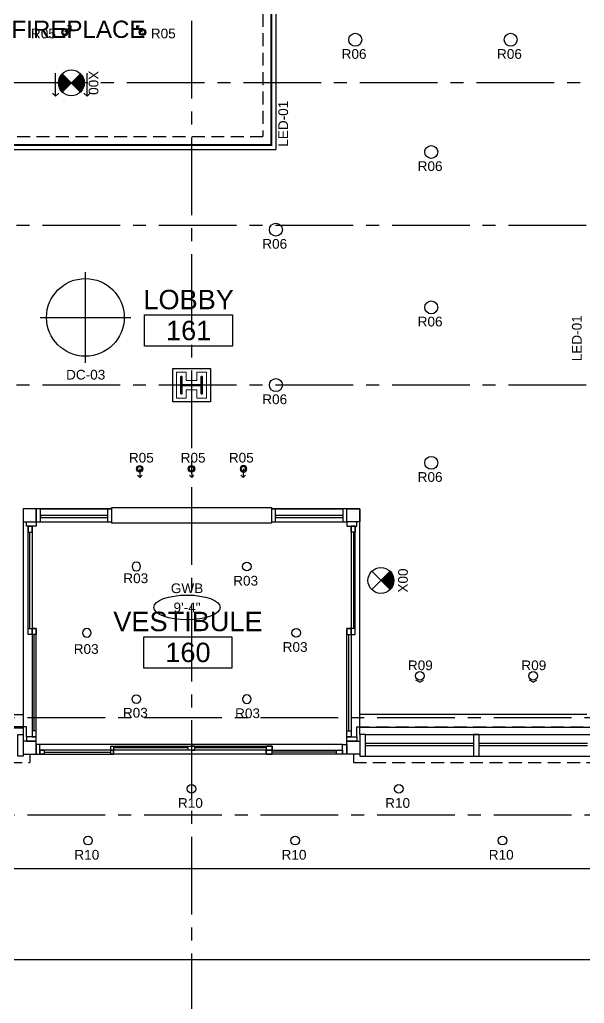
# Model space of a CAD drawing. Header units: inches. Extents: x -3700 to 367, y -844 to 2341.
# Drawn here: x -1315.6 to -1054, y -87.4 to 368.3 of the extents above; entities that cross this region are included whole.
import ezdxf
from ezdxf.enums import TextEntityAlignment as Align

# ---------------------------------------------------------------- set-up
doc = ezdxf.new("R2010")
doc.units = ezdxf.units.IN
doc.header["$LTSCALE"] = 48
doc.header["$MEASUREMENT"] = 0
for name, pattern in [('1112 - 0-Base$0$CENTER2', [1.125, 0.75, -0.125, 0.125, -0.125]), ('1112 - 0-Base$0$HIDDEN', [0.375, 0.25, -0.125]), ('1112 - 0-Base$0$HIDDEN2', [0.1875, 0.125, -0.0625]), ('HIDDEN2', [0.1875, 0.125, -0.0625])]:
    doc.linetypes.add(name, pattern=pattern)
for name, color, linetype in [('1112 - 0-Base$0$A-Clng Mtd Light Fixture', 4, 'Continuous'), ('1112 - 0-Base$0$A-Flor-Case', 8, 'HIDDEN2'), ('1112 - 0-Base$0$A-Flor-Soffit', 4, 'Continuous'), ('1112 - 0-Base$0$A-Glaz', 6, 'Continuous'), ('1112 - 0-Base$0$A-Glaz-Sill', 8, 'Continuous'), ('1112 - 0-Base$0$A-Grid(3-32)', 8, '1112 - 0-Base$0$CENTER2'), ('1112 - 0-Base$0$A-Tag-Rm(3-32)', 2, 'Continuous'), ('1112 - 0-Base$0$A-Wall-Full', 3, 'Continuous'), ('1112 - 0-Base$0$S-Grid-Iden', 2, 'Continuous'), ('A-Clng-Fixture', 3, 'Continuous'), ('A-Clng-Tag', 6, 'Continuous')]:
    doc.layers.add(name, color=color, linetype=linetype)
for name, color, linetype, lineweight in [('1112 - 0-Base$0$A-Detl-Hatch', 1, 'Continuous', 18), ('1112 - 0-Base$0$S-Detl-Hatch', 1, 'Continuous', 18), ('1112 - 0-Base$0$S-Detl-Wide', 3, 'Continuous', 35), ('A-Anno-Text', 50, 'Continuous', 25)]:
    doc.layers.add(name, color=color, linetype=linetype, lineweight=lineweight)
doc.styles.add('1112 - 0-Base$0$Arch-Dim', font='arial.ttf')
doc.styles.add('1112 - 0-Base$0$Standard', font='arial.ttf')
doc.styles.add('G1DIM', font='arial.ttf')
doc.styles.get("Standard").update_dxf_attribs({"font": 'arial.ttf'})
pattern_1 = [(315, (590.44046, 320.3125), (0.088388348, 0.088388348), [])]

# ---------------------------------------------------------------- blocks, each defined once
blk = doc.blocks.new('_Open90')
at = {"color": 0, "linetype": 'ByBlock', "lineweight": -2}
for p, q in [((0, 0), (-1, 0)), ((-0.5, 0.5), (0, 0)), ((0, 0), (-0.5, -0.5))]:
    blk.add_line(p, q, dxfattribs=at)
blk = doc.blocks.new('Clng Tag')
blk.add_ellipse((0, 0), major_axis=(-0.3202, 0), ratio=0.37386)
at = {"color": 2}
for tag, p in [('XXX', (0, 0.1848)), ("X'-XX'", (0, -0.0002))]:
    blk.add_attdef(tag, text='', height=0.0938, dxfattribs=at).set_placement(p, align=Align.MIDDLE_CENTER)
blk = doc.blocks.new('6IN ROUND DL')
blk.add_circle((0, 0), 3)
blk.add_attdef('RXX', (-6.3125, -8.8125), '', height=4.5)
blk = doc.blocks.new('4IN ROUND WW')
for q in [(-1.73, 2), (1.73, 2)]:
    blk.add_line((0, 3), q)
blk.add_circle((0, 0), 2)
blk.add_attdef('RXX', (-6.31, -8.81), '', height=4.5)
blk = doc.blocks.new('3IN ROUND DL')
blk.add_circle((0, 0), 2)
blk.add_attdef('RXX', (-6.3125, -8.8125), '', height=4.5)
blk = doc.blocks.new('ROUND ADJ ACCENT')
for p, q in [((0, 4), (-1.06, 2.94)), ((0, 0), (0, 4)), ((0, 4), (1.06, 2.94))]:
    blk.add_line(p, q)
for radius in [1.5, 1]:
    blk.add_circle((0, 0), radius)
blk.add_attdef('RXX', (-6.31, -8.81), '', height=4.5)
blk = doc.blocks.new('1112 - 0-Base$0$1ST FLOOR CORE & SHELL')
blk.add_line((4376.52, -9062.12), (4376.52, -9061.75))
at = {"layer": '1112 - 0-Base$0$A-Flor-Case'}
for p, q in [((4371.98, -9157), (4044.31, -9157)), ((4371.98, -9161.73), (4371.98, -9157)), ((4525.02, -9161.73), (4525.02, -9157)), ((4525.02, -9157), (4792.5, -9157)), ((4373.5, -9169.75), (4373.5, -9173.63)), ((4523.52, -9169.75), (4523.52, -9173.63)), ((3113, -9173.63), (4373.5, -9173.63)), ((4523.52, -9173.63), (4792.5, -9173.63))]:
    blk.add_line(p, q, dxfattribs=at)
at = {"layer": '1112 - 0-Base$0$A-Flor-Soffit'}
for p, q in [((4064.54, -9151.37), (4370.48, -9151.37)), ((4631.66, -9151.37), (4526.52, -9151.37)), ((4044.31, -9157.37), (4370.5, -9157.43)), ((4792.5, -9157.38), (4526.52, -9157.38))]:
    blk.add_line(p, q, dxfattribs=at)
for points in [[(2321, -8520.75), (2316.5, -8520.75), (2316.5, -9228.75), (3108.87, -9228.75), (3108.87, -9224.75), (4240.5, -9224.75), (4240.5, -9222.63), (4656.87, -9222.63), (4656.87, -9224.75), (5704.5, -9224.75), (5704.5, -8756.75), (5700, -8756.75)], [(4200.5, -9224.75), (4200.5, -9264.75), (4696.5, -9264.75), (4696.5, -9224.75)]]:
    blk.add_lwpolyline(points, dxfattribs=at)
at = {"layer": '1112 - 0-Base$0$A-Glaz'}
for p, q in [((4373.48, -9066.91), (4373.48, -9111.55)), ((4523.52, -9066.91), (4523.52, -9111.55)), ((4375.55, -9158.95), (4375.55, -9114.32)), ((4521.44, -9158.95), (4521.44, -9114.32)), ((4447, -9166.75), (4412.3, -9166.75)), ((4483.13, -9166.75), (4450, -9166.75)), ((4529.02, -9164.62), (4579.21, -9164.62)), ((4529.02, -9165.62), (4579.21, -9165.62)), ((4581.71, -9164.62), (4631.91, -9164.62)), ((4581.71, -9165.62), (4631.91, -9165.62)), ((4380.25, -9168.82), (4411.11, -9168.82)), ((4515.72, -9168.82), (4485.9, -9168.82))]:
    blk.add_line(p, q, dxfattribs=at)
for points in [[(4376.52, -9056.12), (4370.52, -9056.12), (4370.52, -9062.12), (4376.52, -9062.12)], [(4378.48, -9062.12), (4378.48, -9056.12), (4376.52, -9056.12), (4376.52, -9062.12)], [(4411.51, -9062.12), (4411.51, -9056.12), (4409.54, -9056.12), (4409.54, -9062.12)], [(4487.46, -9062.12), (4487.46, -9056.12), (4485.49, -9056.12), (4485.49, -9062.12)], [(4520.52, -9062.12), (4520.52, -9056.12), (4518.52, -9056.12), (4518.52, -9062.12)], [(4520.52, -9056.12), (4526.52, -9056.12), (4526.52, -9062.12), (4520.52, -9062.12)], [(4371.98, -9064.14), (4371.98, -9062.12), (4376.48, -9062.12), (4376.48, -9064.14)], [(4525.02, -9064.14), (4525.02, -9062.12), (4520.52, -9062.12), (4520.52, -9064.14)], [(4374.62, -9064.14), (4374.62, -9114.32), (4372.75, -9114.32), (4372.75, -9064.14)], [(4372.75, -9064.14), (4372.75, -9066.91), (4374.62, -9066.91), (4374.62, -9064.14)], [(4522.38, -9064.14), (4522.38, -9114.32), (4524.25, -9114.32), (4524.25, -9064.14)], [(4524.25, -9064.14), (4524.25, -9066.91), (4522.38, -9066.91), (4522.38, -9064.14)], [(4372.75, -9114.32), (4372.75, -9111.55), (4374.62, -9111.55), (4374.62, -9114.32)], [(4374.62, -9111.55), (4374.62, -9161.73), (4376.48, -9161.73), (4376.48, -9111.55)], [(4374.62, -9114.32), (4374.62, -9111.55), (4376.48, -9111.55), (4376.48, -9114.32)], [(4522.38, -9111.55), (4522.38, -9161.73), (4520.52, -9161.73), (4520.52, -9111.55)], [(4522.38, -9114.32), (4522.38, -9111.55), (4520.52, -9111.55), (4520.52, -9114.32)], [(4524.25, -9114.32), (4524.25, -9111.55), (4522.38, -9111.55), (4522.38, -9114.32)], [(4368.02, -9170.63), (4368.02, -9160.63), (4370.5, -9160.63), (4370.5, -9170.63)], [(4371.98, -9161.73), (4371.98, -9163.75), (4376.48, -9163.75), (4376.48, -9161.73)], [(4374.62, -9158.95), (4374.62, -9161.73), (4376.48, -9161.73), (4376.48, -9158.95)], [(4522.38, -9158.95), (4522.38, -9161.73), (4520.52, -9161.73), (4520.52, -9158.95)], [(4525.02, -9161.73), (4525.02, -9163.75), (4520.52, -9163.75), (4520.52, -9161.73)], [(4529.02, -9170.63), (4529.02, -9160.63), (4526.52, -9160.63), (4526.52, -9170.63)], [(4579.21, -9170.63), (4581.71, -9170.63), (4581.71, -9160.63), (4579.21, -9160.63)], [(4376.5, -9163.75), (4370.5, -9163.75), (4370.5, -9169.75), (4376.5, -9169.75)], [(4378.25, -9165.25), (4376.5, -9165.25), (4376.5, -9169.75), (4378.25, -9169.75)], [(4412.3, -9167.88), (4378.25, -9167.88), (4378.25, -9169.75), (4412.3, -9169.75)], [(4380.25, -9169.75), (4378.25, -9169.75), (4378.25, -9167.88), (4380.25, -9167.88)], [(4485.9, -9167.88), (4411.11, -9167.88), (4411.11, -9166.02), (4485.9, -9166.02)], [(4411.11, -9166.02), (4412.3, -9166.02), (4412.3, -9167.88), (4411.11, -9167.88)], [(4411.11, -9167.88), (4412.3, -9167.88), (4412.3, -9169.75), (4411.11, -9169.75)], [(4447, -9166.02), (4448.5, -9166.02), (4448.5, -9167.88), (4447, -9167.88)], [(4450, -9166.02), (4448.5, -9166.02), (4448.5, -9167.88), (4450, -9167.88)], [(4485.9, -9166.02), (4483.13, -9166.02), (4483.13, -9167.88), (4485.9, -9167.88)], [(4483.13, -9167.88), (4518.5, -9167.88), (4518.5, -9169.75), (4483.13, -9169.75)], [(4485.9, -9167.88), (4483.13, -9167.88), (4483.13, -9169.75), (4485.9, -9169.75)], [(4515.72, -9167.88), (4518.5, -9167.88), (4518.5, -9169.75), (4515.72, -9169.75)], [(4518.5, -9165.25), (4520.52, -9165.25), (4520.52, -9169.75), (4518.5, -9169.75)], [(4520.52, -9163.75), (4526.52, -9163.75), (4526.52, -9169.75), (4520.52, -9169.75)]]:
    blk.add_lwpolyline(points, close=True, dxfattribs=at)
for points in [[(4409.54, -9059.12), (4378.48, -9059.12), (4378.48, -9060.05), (4409.54, -9060.05)], [(4518.52, -9059.12), (4487.46, -9059.12), (4487.46, -9060.05), (4518.52, -9060.05)]]:
    blk.add_lwpolyline(points, dxfattribs=at)
at = {"layer": '1112 - 0-Base$0$A-Glaz-Sill'}
for p, q in [((4378.48, -9056.12), (4411.51, -9056.12)), ((4485.53, -9056.12), (4518.52, -9056.12)), ((4378.48, -9062.12), (4411.51, -9062.12)), ((4485.53, -9062.12), (4518.52, -9062.12)), ((4529.02, -9160.63), (4790, -9160.63)), ((4518.5, -9165.25), (4378.25, -9165.25)), ((4483.28, -9169.75), (4412.3, -9169.75)), ((4529.02, -9170.63), (4790, -9170.63))]:
    blk.add_line(p, q, dxfattribs=at)
blk = doc.blocks.new('*U30')
at = {"layer": '1112 - 0-Base$0$A-Detl-Hatch'}
h = blk.add_hatch(dxfattribs=at)
h.set_pattern_fill('ANSI32', color=256, scale=6, style=0)
h.set_pattern_definition([(45, (0, -4.96), (-1.591, 1.591), []), (45, (1.0607, -4.96), (-1.591, 1.591), [])])
edge = h.paths.add_edge_path()
edge.add_line((3.9925, -9.92), (3.9925, -9.39))
edge.add_line((3.9925, -9.39), (0.6575, -9.39))
edge.add_arc((0.6575, -8.89), 0.5, 180, 270, ccw=False)
edge.add_line((0.1575, -8.89), (0.1575, -1.03))
edge.add_arc((0.6575, -1.03), 0.5, 90, 180, ccw=False)
edge.add_line((0.6575, -0.53), (3.9925, -0.53))
edge.add_line((3.9925, -0.53), (3.9925, 0))
edge.add_line((3.9925, 0), (-3.9925, 0))
edge.add_line((-3.9925, 0), (-3.9925, -0.53))
edge.add_line((-3.9925, -0.53), (-0.6575, -0.53))
edge.add_arc((-0.6575, -1.03), 0.5, 0, 90, ccw=False)
edge.add_line((-0.1575, -1.03), (-0.1575, -8.89))
edge.add_arc((-0.6575, -8.89), 0.5, -90, 0, ccw=False)
edge.add_line((-0.6575, -9.39), (-3.9925, -9.39))
edge.add_line((-3.9925, -9.39), (-3.9925, -9.92))
edge.add_line((-3.9925, -9.92), (3.9925, -9.92))
at = {"color": 0, "linetype": 'ByBlock'}
blk.add_lwpolyline([(3.9925, -9.92), (3.9925, -9.39), (0.6575, -9.39, -0.41421356), (0.1575, -8.89), (0.1575, -1.03, -0.41421356), (0.6575, -0.53), (3.9925, -0.53), (3.9925, 0), (-3.9925, 0), (-3.9925, -0.53), (-0.6575, -0.53, -0.41421356), (-0.1575, -1.03), (-0.1575, -8.89, -0.41421356), (-0.6575, -9.39), (-3.9925, -9.39), (-3.9925, -9.92)], format="xyb", close=True, dxfattribs=at)
blk = doc.blocks.new('1112 - 0-Base$0$w10x39')
at = {"layer": '1112 - 0-Base$0$S-Detl-Hatch'}
blk.add_lwpolyline([(13843.55, -7311.37), (13843.55, -7306.84), (13839.72, -7306.84), (13839.72, -7301.98), (13843.55, -7301.98), (13843.55, -7297.45), (13831.57, -7297.45), (13831.57, -7301.98), (13835.4, -7301.98), (13835.4, -7306.84), (13831.57, -7306.84), (13831.57, -7311.37)], close=True, dxfattribs=at)
at = {"layer": '1112 - 0-Base$0$S-Detl-Wide'}
blk.add_blockref('*U30', (13837.56, -7299.45), dxfattribs=at)
blk = doc.blocks.new('1112 - 0-Base$0$1ST FLOOR - STRUCTURAL GRID')
at = {"layer": '1112 - 0-Base$0$A-Grid(3-32)'}
for p, q in [((4448.5, -7426.01), (4448.5, -9520.75)), ((5912.5, -8858.75), (2119.31, -8858.75)), ((5927.38, -8924.75), (2104.5, -8924.75)), ((5927.38, -8998.75), (2104.5, -8998.75)), ((2104.5, -9152.75), (5927.38, -9152.75)), ((2104.5, -9197.75), (5927.38, -9197.75))]:
    blk.add_line(p, q, dxfattribs=at)
at = {"layer": '1112 - 0-Base$0$S-Grid-Iden', "rotation": 90}
blk.add_blockref('1112 - 0-Base$0$w10x39', (-2855.91, -22836.31), dxfattribs=at)
blk = doc.blocks.new('1112 - 0-Base$0$Rm Tag')
blk.add_lwpolyline([(-0.2124, 0.0759), (0.2124, 0.0759), (0.2124, -0.0759), (-0.2124, -0.0759)], close=True)
at = {"style": '1112 - 0-Base$0$Standard'}
for p in [(0, 0.2858), (0, 0.1493), (0, 0)]:
    blk.add_attdef('XXX', text='', height=0.0938, dxfattribs=at).set_placement(p, align=Align.MIDDLE_CENTER)
blk = doc.blocks.new('1112 - 0-Base$0$decorative ceiling light')
for p, q in [((0, -7), (0, 7)), ((-7, 0), (7, 0))]:
    blk.add_line(p, q)
blk.add_circle((0, 0), 6)

msp = doc.modelspace()

# ---------------------------------------------------------------- hatches: boundary and pattern name
h = msp.add_hatch()
h.set_pattern_fill('ANSI31', color=256, angle=-90)
h.set_pattern_definition(pattern_1)
h.paths.add_polyline_path([(-1295.93, 334.76, -0.414214), (-1295.93, 343.24), (-1291.68, 339)])
h = msp.add_hatch()
h.set_pattern_fill('ANSI31', color=256, angle=-90)
h.set_pattern_definition(pattern_1)
h.paths.add_polyline_path([(-1287.44, 334.76, 0.414214), (-1287.44, 343.24), (-1291.68, 339)])
h = msp.add_hatch()
h.set_pattern_fill('ANSI31', color=256)
h.set_pattern_definition([(45, (-9681.3125, 1037.8678), (-0.0883883476, 0.0883883476), [])])
h.paths.add_polyline_path([(-1144.01, 112.77, -0.414214), (-1144.01, 104.28), (-1148.25, 108.52)])

# ---------------------------------------------------------------- linework, layer by layer
for p, q in [((-1295.93, 334.76), (-1287.44, 343.24)), ((-1287.44, 334.76), (-1295.93, 343.24)), ((-1152.49, 112.77), (-1144.01, 104.28)), ((-1144.01, 112.77), (-1152.49, 104.28))]:
    msp.add_line(p, q)
for centre in [(-1291.68, 339), (-1148.25, 108.52)]:
    msp.add_circle(centre, 6)
at = {"layer": '1112 - 0-Base$0$A-Flor-Soffit', "linetype": '1112 - 0-Base$0$HIDDEN2'}
for p in [(-1203, 596), (-1523.83, 314.2)]:
    msp.add_line(p, (-1203, 314.2), dxfattribs=at)
at = {"layer": '1112 - 0-Base$0$A-Flor-Soffit'}
for p, q in [((-1197, 596), (-1197, 308.2)), ((-1523.83, 308.2), (-1197, 308.2)), ((-1313.98, 141.63), (-1314, 37.13)), ((-1272.99, 141.63), (-1313.98, 141.63)), ((-1157.98, 141.63), (-1198.97, 141.63)), ((-1157.98, 37.13), (-1157.98, 141.63))]:
    msp.add_line(p, q, dxfattribs=at)
at = {"layer": '1112 - 0-Base$0$A-Wall-Full'}
for points in [[(-1244.71, 206.74), (-1227.29, 206.74), (-1227.29, 191.26), (-1244.71, 191.26)], [(-1272.99, 142.25), (-1198.97, 142.25), (-1198.97, 135), (-1272.99, 135)]]:
    msp.add_lwpolyline(points, close=True, dxfattribs=at)
at = {"layer": 'A-Clng-Fixture', "linetype": 'HIDDEN2', "ltscale": 0.5, "const_width": 1}
msp.add_lwpolyline([(-1523.83, 310.2), (-1199, 310.2), (-1199, 596)], dxfattribs=at)
at = {"layer": 'A-Clng-Fixture'}
for points in [[(-1298.97, 335.78), (-1298.97, 343.54)], [(-1284.4, 335.78), (-1284.4, 343.54)]]:
    msp.add_lwpolyline(points, dxfattribs=at)

# ---------------------------------------------------------------- block references
at = {"linetype": '1112 - 0-Base$0$HIDDEN'}
msp.add_blockref('1112 - 0-Base$0$1ST FLOOR - STRUCTURAL GRID', (-5684.5, 9197.75), dxfattribs=at)
msp.add_blockref('1112 - 0-Base$0$1ST FLOOR CORE & SHELL', (-5684.5, 9197.75))
at = {"layer": '1112 - 0-Base$0$A-Clng Mtd Light Fixture', "xscale": 3, "yscale": 3, "zscale": 3}
msp.add_blockref('1112 - 0-Base$0$decorative ceiling light', (-1285.19, 230.37), dxfattribs=at)
at = {"layer": '1112 - 0-Base$0$A-Tag-Rm(3-32)'}
ref = msp.add_blockref('1112 - 0-Base$0$Rm Tag', (-1237.35, 224.31), dxfattribs=dict(at, xscale=96, yscale=96, zscale=96))
ref.add_attrib('XXX', 'LOBBY', dxfattribs={"layer": '0', "height": 9, "style": '1112 - 0-Base$0$Standard'}).set_placement((-1237.35, 238.64), align=Align.MIDDLE_CENTER)
ref.add_attrib('XXX', '161', dxfattribs={"layer": '0', "height": 9, "style": '1112 - 0-Base$0$Standard'}).set_placement((-1237.35, 224.31), align=Align.MIDDLE_CENTER)
ref = msp.add_blockref('1112 - 0-Base$0$Rm Tag', (-1237.67, 75.18), dxfattribs=dict(at, xscale=96, yscale=96, zscale=96))
ref.add_attrib('XXX', 'VESTIBULE', dxfattribs={"layer": '0', "height": 9, "style": '1112 - 0-Base$0$Standard'}).set_placement((-1237.67, 89.52), align=Align.MIDDLE_CENTER)
ref.add_attrib('XXX', '160', dxfattribs={"layer": '0', "height": 9, "style": '1112 - 0-Base$0$Standard'}).set_placement((-1237.67, 75.18), align=Align.MIDDLE_CENTER)
at = {"layer": 'A-Clng-Fixture'}
ref = msp.add_blockref('ROUND ADJ ACCENT', (-1294.75, 362.54), dxfattribs=dict(at, xscale=-1, rotation=314.9999999998999))
ref.add_attrib('RXX', 'R05', (-1310.4, 359.63), dxfattribs={"layer": '0', "height": 4.5})
ref = msp.add_blockref('ROUND ADJ ACCENT', (-1258.75, 362.54), dxfattribs=dict(at, rotation=45.00000000006866))
ref.add_attrib('RXX', 'R05', (-1254.87, 359.63), dxfattribs={"layer": '0', "height": 4.5, "rotation": 360})
for name, p, values in [('6IN ROUND DL', (-1160.15, 358.97), {'RXX': 'R06'}), ('6IN ROUND DL', (-1088.15, 358.97), {'RXX': 'R06'}), ('6IN ROUND DL', (-1124.92, 307), {'RXX': 'R06'}), ('6IN ROUND DL', (-1196.92, 271), {'RXX': 'R06'}), ('6IN ROUND DL', (-1124.92, 235), {'RXX': 'R06'}), ('6IN ROUND DL', (-1196.92, 199), {'RXX': 'R06'}), ('6IN ROUND DL', (-1124.92, 163), {'RXX': 'R06'}), ('3IN ROUND DL', (-1210.39, 114.96), {'RXX': 'R03'}), ('3IN ROUND DL', (-1187.47, 84.26), {'RXX': 'R03'}), ('3IN ROUND DL', (-1235.98, 12), {'RXX': 'R10'}), ('3IN ROUND DL', (-1139.98, 12), {'RXX': 'R10'}), ('3IN ROUND DL', (-1283.98, -12), {'RXX': 'R10'}), ('3IN ROUND DL', (-1187.98, -12), {'RXX': 'R10'}), ('3IN ROUND DL', (-1091.98, -12), {'RXX': 'R10'})]:
    msp.add_blockref(name, p, dxfattribs=at).add_auto_attribs(values)
at = {"layer": 'A-Clng-Fixture', "xscale": 3, "yscale": 3, "zscale": 3, "rotation": 270}
for p in [(-1298.97, 332.78), (-1284.4, 332.78)]:
    msp.add_blockref('_Open90', p, dxfattribs=at)
at = {"layer": 'A-Clng-Fixture'}
ref = msp.add_blockref('ROUND ADJ ACCENT', (-1260.04, 160.25), dxfattribs=dict(at, rotation=182.1016543277713))
ref.add_attrib('RXX', 'R05', (-1265.04, 163.13), dxfattribs={"layer": '0', "height": 4.5})
ref = msp.add_blockref('ROUND ADJ ACCENT', (-1236.04, 160.25), dxfattribs=dict(at, rotation=182.1016543277713))
ref.add_attrib('RXX', 'R05', (-1241.04, 163.13), dxfattribs={"layer": '0', "height": 4.5})
ref = msp.add_blockref('ROUND ADJ ACCENT', (-1211.96, 160.25), dxfattribs=dict(at, xscale=-1, rotation=177.8983456722286))
ref.add_attrib('RXX', 'R05', (-1218.73, 163.13), dxfattribs={"layer": '0', "height": 4.5})
ref = msp.add_blockref('3IN ROUND DL', (-1261.58, 114.96), dxfattribs=dict(at, xscale=-1, rotation=90))
ref.add_attrib('RXX', 'R03', (-1267.61, 107.28), dxfattribs={"layer": '0', "height": 4.5})
ref = msp.add_blockref('3IN ROUND DL', (-1284.5, 84.26), dxfattribs=dict(at, xscale=-1))
ref.add_attrib('RXX', 'R03', (-1290.59, 74.5), dxfattribs={"layer": '0', "height": 4.5})
ref = msp.add_blockref('4IN ROUND WW', (-1130.28, 64.38), dxfattribs=dict(at, rotation=180))
ref.add_attrib('RXX', 'R09', (-1135.76, 66.96), dxfattribs={"layer": '0', "height": 4.5})
ref = msp.add_blockref('4IN ROUND WW', (-1077.7, 64.38), dxfattribs=dict(at, rotation=180))
ref.add_attrib('RXX', 'R09', (-1083.18, 66.96), dxfattribs={"layer": '0', "height": 4.5})
ref = msp.add_blockref('3IN ROUND DL', (-1261.58, 53.56), dxfattribs=at)
ref.add_attrib('RXX', 'R03', (-1267.8, 45), dxfattribs={"layer": '0', "height": 4.5})
ref = msp.add_blockref('3IN ROUND DL', (-1210.39, 53.56), dxfattribs=dict(at, xscale=-1))
ref.add_attrib('RXX', 'R03', (-1215.82, 44.75), dxfattribs={"layer": '0', "height": 4.5})
at = {"layer": 'A-Clng-Tag', "xscale": 48, "yscale": 48, "zscale": 48}
msp.add_blockref('Clng Tag', (-1238.09, 96.02), dxfattribs=at).add_auto_attribs({"X'-XX'": '9\'-4"', 'XXX': 'GWB'})

# ---------------------------------------------------------------- texts
for p, rotation in [((-1283.67, 344.64), 270), ((-1135.8, 102.88), 90)]:
    msp.add_attdef('X00', p, 'X00', height=4.5, rotation=rotation)
at = {"layer": '1112 - 0-Base$0$A-Tag-Rm(3-32)', "insert": (-1320.79, 367.84), "char_height": 8, "width": 63.3158, "attachment_point": 1, "style": '1112 - 0-Base$0$Arch-Dim'}
msp.add_mtext('\\pi1.3632;FIREPLACE', dxfattribs=at)
at = {"layer": 'A-Anno-Text', "color": 2, "char_height": 4.5, "width": 13.0625, "attachment_point": 1, "rotation": 90, "style": 'G1DIM'}
for insert in [(-1195.79, 309.42), (-1059.75, 210.06)]:
    msp.add_mtext('LED-01', dxfattribs=dict(at, insert=insert))
at = {"layer": 'A-Anno-Text', "color": 2, "insert": (-1294.14, 206.08), "char_height": 4.5, "width": 13.0625, "attachment_point": 1, "style": 'G1DIM'}
msp.add_mtext('DC-03', dxfattribs=at)

doc.saveas('drawing.dxf')
